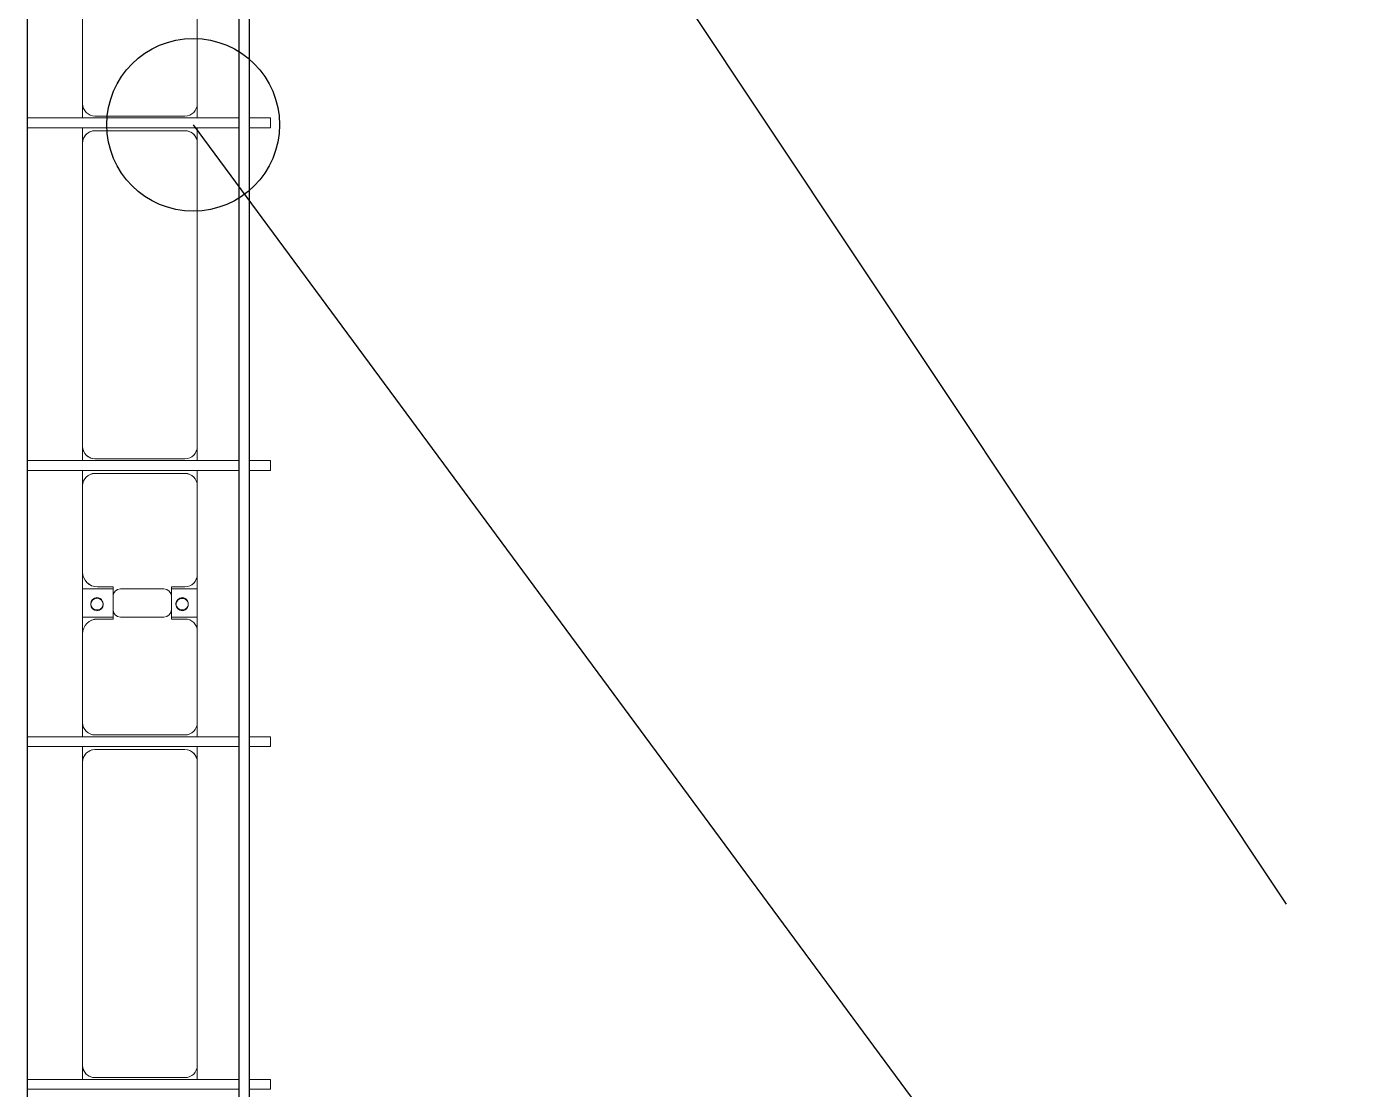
# Model space of a CAD drawing. Header units: millimetres. Extents: x -496478 to -186190, y -204059 to -87354.
# Drawn here: x -465192 to -459767, y -190189 to -185880 of the extents above; entities that cross this region are included whole.
import ezdxf

# ---------------------------------------------------------------- set-up
doc = ezdxf.new("R2010")
doc.units = ezdxf.units.MM
for name, color, linetype, lineweight in [('A-DETL-MBND', 5, 'Continuous', 9), ('A-GENM', 13, 'Continuous', 9), ('S-BEAM', 12, 'Continuous', 9)]:
    doc.layers.add(name, color=color, linetype=linetype, lineweight=lineweight)
doc.layers.add('GC-BICH NEO', color=6, linetype='Continuous')
doc.layers.add('GC-DAY NEO', color=5, linetype='Continuous')

# ---------------------------------------------------------------- blocks, each defined once
blk = doc.blocks.new('Dai phao do pin - DẢI PHAO ĐỠ PIN-24231-BỐ TRÍ KHUNG KẾT CẤU BÈ PIN 01')
at = {"layer": 'A-DETL-MBND', "color": 8}
for p, q in [((6852.6, 241.6), (6909.7, 241.6)), ((8140.3, 241.6), (6909.7, 241.6)), ((8140.3, 241.6), (8202.6, 241.6)), ((8242.6, 241.6), (8299.7, 241.6)), ((8659.7, 241.6), (8299.7, 241.6)), ((8659.7, 241.6), (8842.2, 241.6)), ((8727.8, 241.6), (8910.3, 241.6)), ((8727.8, 118.2), (8727.8, 241.6)), ((8842.2, 241.6), (8842.2, 118.2)), ((9260.3, 241.6), (8910.3, 241.6)), ((9260.3, 241.6), (9322.6, 241.6)), ((9362.6, 241.6), (9419.7, 241.6)), ((10650.3, 241.6), (9419.7, 241.6)), ((10650.3, 241.6), (10712.6, 241.6)), ((10752.6, 241.6), (10809.7, 241.6)), ((11169.7, 241.6), (10809.7, 241.6)), ((6859.7, 191.6), (6859.7, -173.4)), ((8190.3, -173.4), (8190.3, 191.6)), ((8249.7, 191.6), (8249.7, -173.4)), ((8719.7, 118.2), (8719.7, 181.6)), ((8850.3, 181.6), (8850.3, 118.2)), ((9310.3, -173.4), (9310.3, 191.6)), ((9369.7, 191.6), (9369.7, -173.4)), ((10700.3, -173.4), (10700.3, 191.6)), ((10759.7, 191.6), (10759.7, -173.4)), ((8812.2, 118.2), (8719.7, 118.2)), ((8850.3, 118.2), (8757.8, 118.2)), ((8727.8, 88.2), (8727.8, -88.2)), ((8842.2, -88.2), (8842.2, 88.2)), ((8719.7, -173.4), (8719.7, -118.2)), ((8719.7, -118.2), (8812.2, -118.2)), ((8727.8, -223.4), (8727.8, -118.2)), ((8757.8, -118.2), (8850.3, -118.2)), ((8842.2, -118.2), (8842.2, -223.4)), ((8850.3, -118.2), (8850.3, -173.4)), ((6909.7, -223.4), (6852.6, -223.4)), ((6909.7, -223.4), (8140.3, -223.4)), ((8202.6, -223.4), (8140.3, -223.4)), ((8299.7, -223.4), (8242.6, -223.4)), ((8299.7, -223.4), (8669.7, -223.4)), ((8842.2, -223.4), (8669.7, -223.4)), ((8900.3, -223.4), (8727.8, -223.4)), ((8900.3, -223.4), (9260.3, -223.4)), ((9322.6, -223.4), (9260.3, -223.4)), ((9419.7, -223.4), (9362.6, -223.4)), ((9419.7, -223.4), (10650.3, -223.4)), ((10712.6, -223.4), (10650.3, -223.4)), ((10809.7, -223.4), (10752.6, -223.4)), ((10809.7, -223.4), (11179.7, -223.4))]:
    blk.add_line(p, q, dxfattribs=at)
for centre, radius, start, end in [((6909.7, 191.6), 50, 90, 180), ((6909.7, 191.6), 50, 105, 180), ((8140.3, 191.6), 50, 360, 90), ((8140.3, 191.6), 50, 15, 90), ((8299.7, 191.6), 50, 90, 180), ((8299.7, 191.6), 50, 135, 180), ((8659.7, 181.6), 60, 0, 90), ((8659.7, 181.6), 60, 0, 45), ((8910.3, 181.6), 60, 90, 180), ((8910.3, 181.6), 60, 135, 180), ((9260.3, 191.6), 50, 360, 90), ((9260.3, 191.6), 50, 360, 45), ((9419.7, 191.6), 50, 90, 180), ((9419.7, 191.6), 50, 105, 180), ((10650.3, 191.6), 50, 360, 90), ((10650.3, 191.6), 50, 15, 90), ((10809.7, 191.6), 50, 90, 180), ((10809.7, 191.6), 50, 135, 180), ((8778.6, 183.2), 25, 360, 180), ((8778.6, 183.2), 25, 180, 360), ((8781.4, 183.2), 25, 360, 180), ((8781.4, 183.2), 25, 180, 0), ((8781.4, 183.2), 25, 180, 195), ((8757.8, 88.2), 30, 90, 180), ((8812.2, 88.2), 30, 360, 90), ((8757.8, -88.2), 30, 180, 270), ((8812.2, -88.2), 30, 270, 360), ((8778.6, -161.8), 25, 0, 180), ((8778.6, -161.8), 25, 180, 0), ((8781.4, -161.8), 25, 0, 180), ((8781.4, -161.8), 25, 120, 180), ((8781.4, -161.8), 25, 180, 0), ((8781.4, -161.8), 25, 75, 105), ((8778.6, -161.8), 25, 75, 90), ((8778.6, -161.8), 25, 30, 45), ((8778.6, -161.8), 25, 0, 15), ((6909.7, -173.4), 50, 180, 270), ((6909.7, -173.4), 50, 180, 270), ((8140.3, -173.4), 50, 270, 360), ((8140.3, -173.4), 50, 285, 360), ((8299.7, -173.4), 50, 180, 270), ((8299.7, -173.4), 50, 180, 225), ((8669.7, -173.4), 50, 270, 0), ((8669.7, -173.4), 50, 315, 360), ((8900.3, -173.4), 50, 180, 270), ((8900.3, -173.4), 50, 180, 225), ((9260.3, -173.4), 50, 270, 360), ((9260.3, -173.4), 50, 315, 360), ((9419.7, -173.4), 50, 180, 270), ((9419.7, -173.4), 50, 180, 270), ((10650.3, -173.4), 50, 270, 360), ((10650.3, -173.4), 50, 285, 360), ((10809.7, -173.4), 50, 180, 270), ((10809.7, -173.4), 50, 180, 225)]:
    blk.add_arc(centre, radius, start, end, dxfattribs=at)
blk = doc.blocks.new('Dầm C52 - Dầm C52-25227-BỐ TRÍ KHUNG KẾT CẤU BÈ PIN 01')
at = {"layer": 'S-BEAM', "color": 1}
for p, q in [((-12674.3, -20), (-12674.3, 20)), ((-12674.3, 20), (-12587.4, 20)), ((-12547.4, 20), (-11687.4, 20)), ((-12587.4, -20), (-12674.3, -20)), ((-11687.4, -20), (-12547.4, -20))]:
    blk.add_line(p, q, dxfattribs=at)
blk = doc.blocks.new('Dầm C52 - Hộp 40x60-25785-BỐ TRÍ KHUNG KẾT CẤU BÈ PIN 01')
at = {"layer": 'S-BEAM', "color": 3, "lineweight": 25}
blk.add_line((44702.3, -20), (-44702.3, -20), dxfattribs=at)
blk = doc.blocks.new('Dầm C52 - Hộp 40x60-26017-BỐ TRÍ KHUNG KẾT CẤU BÈ PIN 01')
at = {"layer": 'S-BEAM', "color": 3, "lineweight": 25}
for p, q in [((-17348.8, 20), (17348.8, 20)), ((17348.8, -20), (-17348.8, -20))]:
    blk.add_line(p, q, dxfattribs=at)
blk = doc.blocks.new('HOBANMONG_BEPIN 1_rvt-1-BỐ TRÍ KHUNG KẾT CẤU BÈ PIN 01')
at = {"layer": 'A-GENM', "lineweight": 9, "rotation": 90.00075860989342}
blk.add_blockref('Dai phao do pin - DẢI PHAO ĐỠ PIN-24231-BỐ TRÍ KHUNG KẾT CẤU BÈ PIN 01', (-464724.5, -197002), dxfattribs=at)
at = {"layer": 'S-BEAM', "lineweight": 9}
for name, p, rotation in [('Dầm C52 - Hộp 40x60-25785-BỐ TRÍ KHUNG KẾT CẤU BÈ PIN 01', (-465211.9, -155049.4), 90.00075860989166), ('Dầm C52 - Hộp 40x60-26017-BỐ TRÍ KHUNG KẾT CẤU BÈ PIN 01', (-464311.5, -182402.8), 90.00075860989166), ('Dầm C52 - Dầm C52-25227-BỐ TRÍ KHUNG KẾT CẤU BÈ PIN 01', (-476878.9, -186269.6), 180.0007586094741), ('Dầm C52 - Dầm C52-25227-BỐ TRÍ KHUNG KẾT CẤU BÈ PIN 01', (-476878.9, -187659.6), 180.0007586094741), ('Dầm C52 - Dầm C52-25227-BỐ TRÍ KHUNG KẾT CẤU BÈ PIN 01', (-476878.9, -188779.6), 180.0007586094741), ('Dầm C52 - Dầm C52-25227-BỐ TRÍ KHUNG KẾT CẤU BÈ PIN 01', (-476878.9, -190169.6), 180.0007586094741)]:
    blk.add_blockref(name, p, dxfattribs=dict(at, rotation=rotation))

msp = doc.modelspace()

# ---------------------------------------------------------------- linework, layer by layer
at = {"layer": 'GC-BICH NEO'}
msp.add_circle((-464517.8, -186277.8), 350, dxfattribs=at)
at = {"layer": 'GC-DAY NEO'}
for p, q in [((-464517.9, -182777.8), (-460087.6, -189439)), ((-464517.8, -186277.8), (-459766.6, -192714))]:
    msp.add_line(p, q, dxfattribs=at)

# ---------------------------------------------------------------- block references
at = {"lineweight": 5}
msp.add_blockref('HOBANMONG_BEPIN 1_rvt-1-BỐ TRÍ KHUNG KẾT CẤU BÈ PIN 01', (0, 0), dxfattribs=at)

doc.saveas('drawing.dxf')
